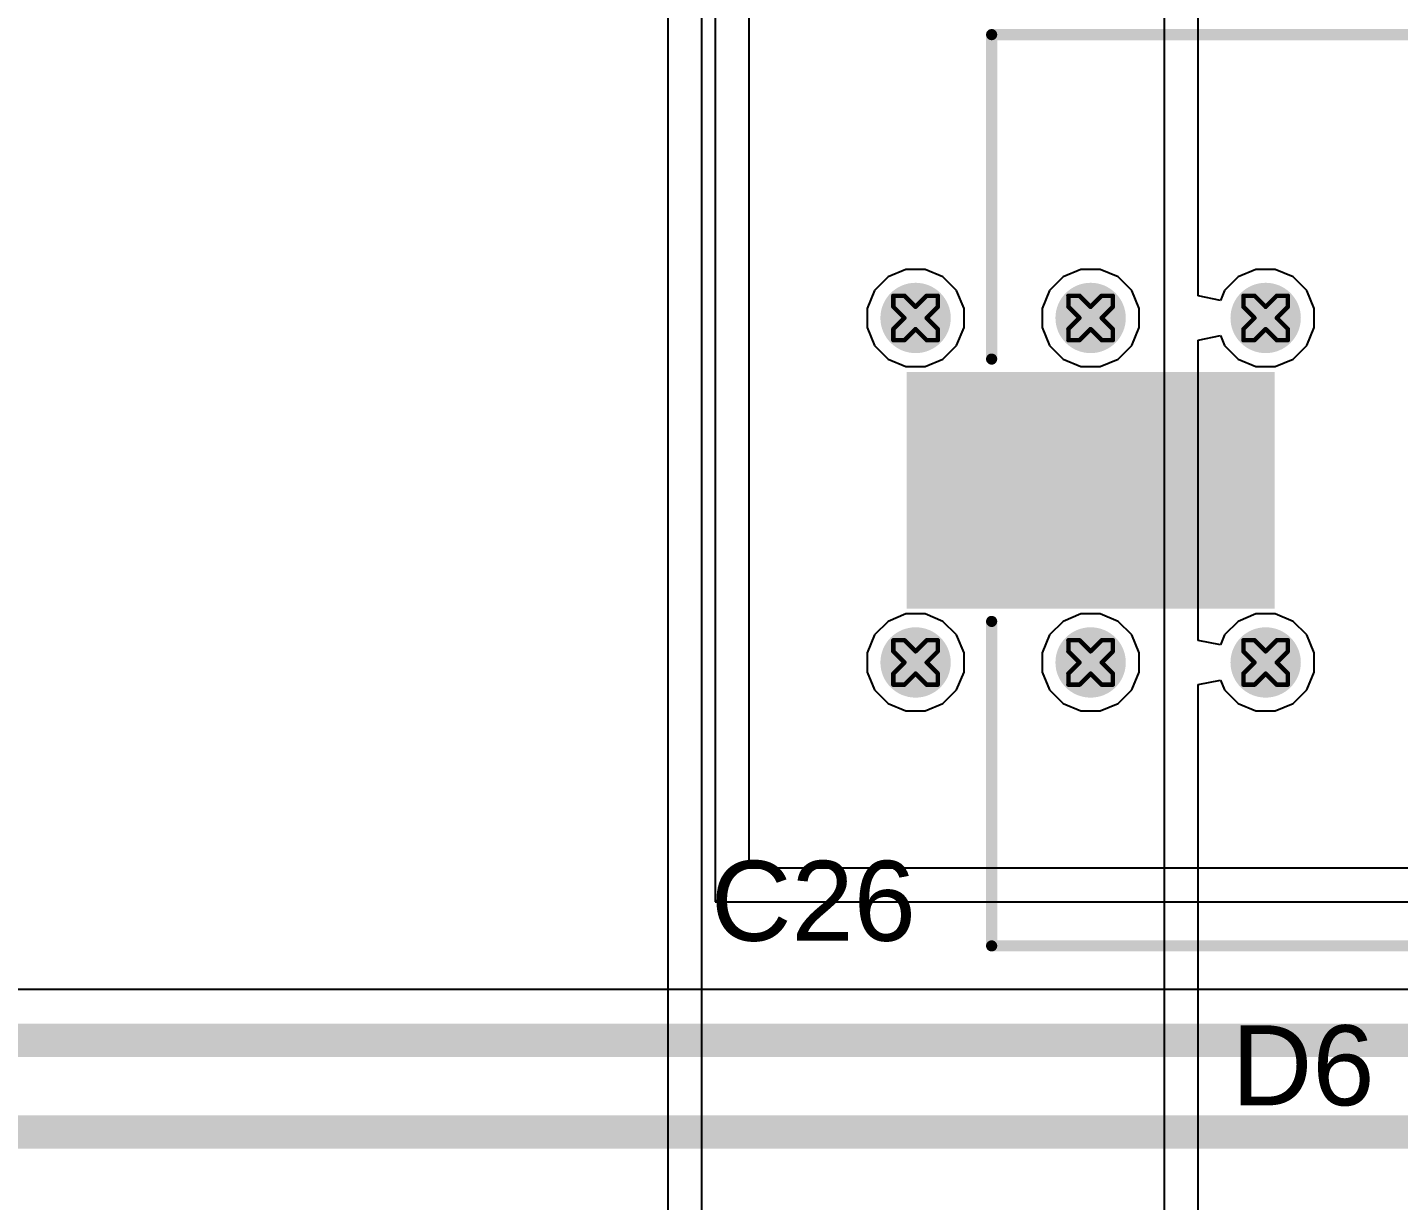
# Model space of a CAD drawing. Header units: inches. Extents: x 0 to 5379, y 0 to 5429.
# Drawn here: x 74.95 to 90.61, y 30.15 to 43.56 of the extents above; entities that cross this region are included whole.
import ezdxf

# ---------------------------------------------------------------- set-up
doc = ezdxf.new("R2010")
doc.units = ezdxf.units.IN
for name, color, linetype in [('Bottom Layer', 5, 'Continuous'), ('Bottom Solder', 6, 'Continuous'), ('Drill Drawing', 1, 'Continuous'), ('GND01', 16, 'Continuous'), ('GND02', 76, 'Continuous'), ('PWR', 156, 'Continuous'), ('SIG 01', 90, 'Continuous'), ('Top Layer', 1, 'Continuous'), ('Top Overlay', 2, 'Continuous'), ('Top Paste', 8, 'Continuous'), ('Top Solder', 216, 'Continuous'), ('Via Holes', 16, 'Continuous')]:
    doc.layers.add(name, color=color, linetype=linetype)
doc.styles.add('Arial', font='', dxfattribs={"height": 0.2})
doc.styles.get('Arial').set_extended_font_data('Arial')

# ---------------------------------------------------------------- blocks, each defined once
blk = doc.blocks.new('UCD_220_F_10__D___44')
at = {"layer": 'Top Layer'}
for points in [[(-6, 1.25), (-2, 1.25), (-2, -1.25), (-6, -1.25)], [(2, 1.25), (6, 1.25), (6, -1.25), (2, -1.25)]]:
    blk.add_hatch(color=1, dxfattribs=at).paths.add_polyline_path(points)
at = {"layer": 'Top Paste'}
for points in [[(-6, 1.25), (-2, 1.25), (-2, -1.25), (-6, -1.25)], [(2, 1.25), (6, 1.25), (6, -1.25), (2, -1.25)]]:
    blk.add_hatch(color=8, dxfattribs=at).paths.add_polyline_path(points)
at = {"layer": 'Top Solder'}
for points in [[(-6.102, 1.352), (-1.898, 1.352), (-1.898, -1.352), (-6.102, -1.352)], [(1.898, 1.352), (6.102, 1.352), (6.102, -1.352), (1.898, -1.352)]]:
    blk.add_hatch(color=216, dxfattribs=at).paths.add_polyline_path(points)
at = {"layer": 'Top Overlay'}
for points in [[(-3.632, 5.207, 0.127, 0.127, 0), (-5.131, 3.708, 0.127, 0.127, 0)], [(5.131, 5.207, 0.127, 0.127, 0), (-3.632, 5.207, 0.127, 0.127, 0)], [(5.131, 5.207, 0.127, 0.127, 0), (5.131, 1.499, 0.127, 0.127, 0)], [(-5.131, 3.708, 0.127, 0.127, 0), (-5.131, 1.524, 0.127, 0.127, 0)], [(-5.664, 2.121, 0.127, 0.127, 0), (-5.664, 1.618, 0.127, 0.127, 0)], [(-5.392, 1.866, 0.127, 0.127, 0), (-5.946, 1.866, 0.127, 0.127, 0)], [(-5.131, -1.524, 0.127, 0.127, 0), (-5.131, -3.708, 0.127, 0.127, 0)], [(5.131, -1.499, 0.127, 0.127, 0), (5.131, -5.207, 0.127, 0.127, 0)], [(-3.632, -5.207, 0.127, 0.127, 0), (-5.131, -3.708, 0.127, 0.127, 0)], [(5.131, -5.207, 0.127, 0.127, 0), (-3.632, -5.207, 0.127, 0.127, 0)]]:
    blk.add_lwpolyline(points, format="xyseb", dxfattribs=at)
for points in [[(-3.664, 5.207, 0.0635, 0.0635, 1), (-3.6, 5.207, 0.0635, 0.0635, 1)], [(-3.664, 5.207, 0.0635, 0.0635, 1), (-3.6, 5.207, 0.0635, 0.0635, 1)], [(5.099, 5.207, 0.0635, 0.0635, 1), (5.163, 5.207, 0.0635, 0.0635, 1)], [(5.099, 5.207, 0.0635, 0.0635, 1), (5.163, 5.207, 0.0635, 0.0635, 1)], [(-5.163, 3.708, 0.0635, 0.0635, 1), (-5.099, 3.708, 0.0635, 0.0635, 1)], [(-5.163, 3.708, 0.0635, 0.0635, 1), (-5.099, 3.708, 0.0635, 0.0635, 1)], [(-5.696, 2.121, 0.0635, 0.0635, 1), (-5.632, 2.121, 0.0635, 0.0635, 1)], [(-5.977, 1.866, 0.0635, 0.0635, 1), (-5.914, 1.866, 0.0635, 0.0635, 1)], [(-5.424, 1.866, 0.0635, 0.0635, 1), (-5.36, 1.866, 0.0635, 0.0635, 1)], [(-5.696, 1.618, 0.0635, 0.0635, 1), (-5.632, 1.618, 0.0635, 0.0635, 1)], [(-5.163, 1.524, 0.0635, 0.0635, 1), (-5.099, 1.524, 0.0635, 0.0635, 1)], [(5.099, 1.499, 0.0635, 0.0635, 1), (5.163, 1.499, 0.0635, 0.0635, 1)], [(-5.163, -1.524, 0.0635, 0.0635, 1), (-5.099, -1.524, 0.0635, 0.0635, 1)], [(5.099, -1.499, 0.0635, 0.0635, 1), (5.163, -1.499, 0.0635, 0.0635, 1)], [(-5.163, -3.708, 0.0635, 0.0635, 1), (-5.099, -3.708, 0.0635, 0.0635, 1)], [(-5.163, -3.708, 0.0635, 0.0635, 1), (-5.099, -3.708, 0.0635, 0.0635, 1)], [(-3.664, -5.207, 0.0635, 0.0635, 1), (-3.6, -5.207, 0.0635, 0.0635, 1)], [(-3.664, -5.207, 0.0635, 0.0635, 1), (-3.6, -5.207, 0.0635, 0.0635, 1)], [(5.099, -5.207, 0.0635, 0.0635, 1), (5.163, -5.207, 0.0635, 0.0635, 1)], [(5.099, -5.207, 0.0635, 0.0635, 1), (5.163, -5.207, 0.0635, 0.0635, 1)]]:
    blk.add_lwpolyline(points, format="xyseb", close=True, dxfattribs=at)

msp = doc.modelspace()

# ---------------------------------------------------------------- hatches: boundary and pattern name
at = {"layer": 'Bottom Layer'}
h = msp.add_hatch(color=5, dxfattribs=at)
edge = h.paths.add_edge_path()
edge.add_arc((85.094, 40.24), 0.3, 0, 360)
h = msp.add_hatch(color=5, dxfattribs=at)
edge = h.paths.add_edge_path()
edge.add_arc((87.094, 40.24), 0.3, 0, 360)
h = msp.add_hatch(color=5, dxfattribs=at)
edge = h.paths.add_edge_path()
edge.add_arc((89.094, 40.24), 0.3, 0, 360)
h = msp.add_hatch(color=5, dxfattribs=at)
edge = h.paths.add_edge_path()
edge.add_arc((85.094, 36.303), 0.3, 0, 360)
h = msp.add_hatch(color=5, dxfattribs=at)
edge = h.paths.add_edge_path()
edge.add_arc((87.094, 36.303), 0.3, 0, 360)
h = msp.add_hatch(color=5, dxfattribs=at)
edge = h.paths.add_edge_path()
edge.add_arc((89.094, 36.303), 0.3, 0, 360)
at = {"layer": 'Bottom Solder'}
h = msp.add_hatch(color=6, dxfattribs=at)
edge = h.paths.add_edge_path()
edge.add_arc((85.094, 40.24), 0.402, 0, 360)
h = msp.add_hatch(color=6, dxfattribs=at)
edge = h.paths.add_edge_path()
edge.add_arc((87.094, 40.24), 0.402, 0, 360)
h = msp.add_hatch(color=6, dxfattribs=at)
edge = h.paths.add_edge_path()
edge.add_arc((89.094, 40.24), 0.402, 0, 360)
h = msp.add_hatch(color=6, dxfattribs=at)
edge = h.paths.add_edge_path()
edge.add_arc((85.094, 36.303), 0.402, 0, 360)
h = msp.add_hatch(color=6, dxfattribs=at)
edge = h.paths.add_edge_path()
edge.add_arc((87.094, 36.303), 0.402, 0, 360)
h = msp.add_hatch(color=6, dxfattribs=at)
edge = h.paths.add_edge_path()
edge.add_arc((89.094, 36.303), 0.402, 0, 360)
at = {"layer": 'GND01'}
h = msp.add_hatch(color=16, dxfattribs=at)
edge = h.paths.add_edge_path()
edge.add_arc((85.094, 40.24), 0.3, 0, 360)
h = msp.add_hatch(color=16, dxfattribs=at)
edge = h.paths.add_edge_path()
edge.add_arc((87.094, 40.24), 0.3, 0, 360)
h = msp.add_hatch(color=16, dxfattribs=at)
edge = h.paths.add_edge_path()
edge.add_arc((89.094, 40.24), 0.3, 0, 360)
h = msp.add_hatch(color=16, dxfattribs=at)
edge = h.paths.add_edge_path()
edge.add_arc((85.094, 36.303), 0.3, 0, 360)
h = msp.add_hatch(color=16, dxfattribs=at)
edge = h.paths.add_edge_path()
edge.add_arc((87.094, 36.303), 0.3, 0, 360)
h = msp.add_hatch(color=16, dxfattribs=at)
edge = h.paths.add_edge_path()
edge.add_arc((89.094, 36.303), 0.3, 0, 360)
at = {"layer": 'GND02'}
h = msp.add_hatch(color=76, dxfattribs=at)
edge = h.paths.add_edge_path()
edge.add_arc((85.094, 40.24), 0.3, 0, 360)
h = msp.add_hatch(color=76, dxfattribs=at)
edge = h.paths.add_edge_path()
edge.add_arc((87.094, 40.24), 0.3, 0, 360)
h = msp.add_hatch(color=76, dxfattribs=at)
edge = h.paths.add_edge_path()
edge.add_arc((89.094, 40.24), 0.3, 0, 360)
h = msp.add_hatch(color=76, dxfattribs=at)
edge = h.paths.add_edge_path()
edge.add_arc((85.094, 36.303), 0.3, 0, 360)
h = msp.add_hatch(color=76, dxfattribs=at)
edge = h.paths.add_edge_path()
edge.add_arc((87.094, 36.303), 0.3, 0, 360)
h = msp.add_hatch(color=76, dxfattribs=at)
edge = h.paths.add_edge_path()
edge.add_arc((89.094, 36.303), 0.3, 0, 360)
at = {"layer": 'PWR'}
h = msp.add_hatch(color=156, dxfattribs=at)
edge = h.paths.add_edge_path()
edge.add_arc((85.094, 40.24), 0.3, 0, 360)
h = msp.add_hatch(color=156, dxfattribs=at)
edge = h.paths.add_edge_path()
edge.add_arc((87.094, 40.24), 0.3, 0, 360)
h = msp.add_hatch(color=156, dxfattribs=at)
edge = h.paths.add_edge_path()
edge.add_arc((89.094, 40.24), 0.3, 0, 360)
h = msp.add_hatch(color=156, dxfattribs=at)
edge = h.paths.add_edge_path()
edge.add_arc((85.094, 36.303), 0.3, 0, 360)
h = msp.add_hatch(color=156, dxfattribs=at)
edge = h.paths.add_edge_path()
edge.add_arc((87.094, 36.303), 0.3, 0, 360)
h = msp.add_hatch(color=156, dxfattribs=at)
edge = h.paths.add_edge_path()
edge.add_arc((89.094, 36.303), 0.3, 0, 360)
at = {"layer": 'SIG 01'}
h = msp.add_hatch(color=90, dxfattribs=at)
edge = h.paths.add_edge_path()
edge.add_arc((85.094, 40.24), 0.3, 0, 360)
h = msp.add_hatch(color=90, dxfattribs=at)
edge = h.paths.add_edge_path()
edge.add_arc((87.094, 40.24), 0.3, 0, 360)
h = msp.add_hatch(color=90, dxfattribs=at)
edge = h.paths.add_edge_path()
edge.add_arc((89.094, 40.24), 0.3, 0, 360)
h = msp.add_hatch(color=90, dxfattribs=at)
edge = h.paths.add_edge_path()
edge.add_arc((85.094, 36.303), 0.3, 0, 360)
h = msp.add_hatch(color=90, dxfattribs=at)
edge = h.paths.add_edge_path()
edge.add_arc((87.094, 36.303), 0.3, 0, 360)
h = msp.add_hatch(color=90, dxfattribs=at)
edge = h.paths.add_edge_path()
edge.add_arc((89.094, 36.303), 0.3, 0, 360)
at = {"layer": 'Top Layer'}
h = msp.add_hatch(color=1, dxfattribs=at)
edge = h.paths.add_edge_path()
edge.add_arc((85.094, 40.24), 0.3, 0, 360)
h = msp.add_hatch(color=1, dxfattribs=at)
edge = h.paths.add_edge_path()
edge.add_arc((87.094, 40.24), 0.3, 0, 360)
h = msp.add_hatch(color=1, dxfattribs=at)
edge = h.paths.add_edge_path()
edge.add_arc((89.094, 40.24), 0.3, 0, 360)
h = msp.add_hatch(color=1, dxfattribs=at)
edge = h.paths.add_edge_path()
edge.add_arc((85.094, 36.303), 0.3, 0, 360)
h = msp.add_hatch(color=1, dxfattribs=at)
edge = h.paths.add_edge_path()
edge.add_arc((87.094, 36.303), 0.3, 0, 360)
h = msp.add_hatch(color=1, dxfattribs=at)
edge = h.paths.add_edge_path()
edge.add_arc((89.094, 36.303), 0.3, 0, 360)
at = {"layer": 'Top Solder'}
h = msp.add_hatch(color=216, dxfattribs=at)
edge = h.paths.add_edge_path()
edge.add_arc((85.094, 40.24), 0.402, 0, 360)
h = msp.add_hatch(color=216, dxfattribs=at)
edge = h.paths.add_edge_path()
edge.add_arc((87.094, 40.24), 0.402, 0, 360)
h = msp.add_hatch(color=216, dxfattribs=at)
edge = h.paths.add_edge_path()
edge.add_arc((89.094, 40.24), 0.402, 0, 360)
h = msp.add_hatch(color=216, dxfattribs=at)
edge = h.paths.add_edge_path()
edge.add_arc((85.094, 36.303), 0.402, 0, 360)
h = msp.add_hatch(color=216, dxfattribs=at)
edge = h.paths.add_edge_path()
edge.add_arc((87.094, 36.303), 0.402, 0, 360)
h = msp.add_hatch(color=216, dxfattribs=at)
edge = h.paths.add_edge_path()
edge.add_arc((89.094, 36.303), 0.402, 0, 360)
at = {"layer": 'Via Holes'}
h = msp.add_hatch(color=7, dxfattribs=at)
edge = h.paths.add_edge_path()
edge.add_arc((85.094, 40.24), 0.15, 0, 360)
h = msp.add_hatch(color=7, dxfattribs=at)
edge = h.paths.add_edge_path()
edge.add_arc((87.094, 40.24), 0.15, 0, 360)
h = msp.add_hatch(color=7, dxfattribs=at)
edge = h.paths.add_edge_path()
edge.add_arc((89.094, 40.24), 0.15, 0, 360)
h = msp.add_hatch(color=7, dxfattribs=at)
edge = h.paths.add_edge_path()
edge.add_arc((85.094, 36.303), 0.15, 0, 360)
h = msp.add_hatch(color=7, dxfattribs=at)
edge = h.paths.add_edge_path()
edge.add_arc((87.094, 36.303), 0.15, 0, 360)
h = msp.add_hatch(color=7, dxfattribs=at)
edge = h.paths.add_edge_path()
edge.add_arc((89.094, 36.303), 0.15, 0, 360)

# ---------------------------------------------------------------- linework, layer by layer
at = {"layer": 'Drill Drawing'}
for points in [[(84.84, 40.367, 0.0508, 0.0508, 0), (84.84, 40.494, 0.0508, 0.0508, 0)], [(84.84, 40.494, 0.0508, 0.0508, 0), (84.967, 40.494, 0.0508, 0.0508, 0)], [(84.967, 40.494, 0.0508, 0.0508, 0), (85.094, 40.367, 0.0508, 0.0508, 0)], [(85.094, 40.367, 0.0508, 0.0508, 0), (85.221, 40.494, 0.0508, 0.0508, 0)], [(85.221, 40.494, 0.0508, 0.0508, 0), (85.348, 40.494, 0.0508, 0.0508, 0)], [(85.348, 40.367, 0.0508, 0.0508, 0), (85.348, 40.494, 0.0508, 0.0508, 0)], [(86.84, 40.367, 0.0508, 0.0508, 0), (86.84, 40.494, 0.0508, 0.0508, 0)], [(86.84, 40.494, 0.0508, 0.0508, 0), (86.967, 40.494, 0.0508, 0.0508, 0)], [(86.967, 40.494, 0.0508, 0.0508, 0), (87.094, 40.367, 0.0508, 0.0508, 0)], [(87.094, 40.367, 0.0508, 0.0508, 0), (87.221, 40.494, 0.0508, 0.0508, 0)], [(87.221, 40.494, 0.0508, 0.0508, 0), (87.348, 40.494, 0.0508, 0.0508, 0)], [(87.348, 40.367, 0.0508, 0.0508, 0), (87.348, 40.494, 0.0508, 0.0508, 0)], [(88.84, 40.367, 0.0508, 0.0508, 0), (88.84, 40.494, 0.0508, 0.0508, 0)], [(88.84, 40.494, 0.0508, 0.0508, 0), (88.967, 40.494, 0.0508, 0.0508, 0)], [(88.967, 40.494, 0.0508, 0.0508, 0), (89.094, 40.367, 0.0508, 0.0508, 0)], [(89.094, 40.367, 0.0508, 0.0508, 0), (89.221, 40.494, 0.0508, 0.0508, 0)], [(89.221, 40.494, 0.0508, 0.0508, 0), (89.348, 40.494, 0.0508, 0.0508, 0)], [(89.348, 40.367, 0.0508, 0.0508, 0), (89.348, 40.494, 0.0508, 0.0508, 0)], [(84.84, 40.367, 0.0508, 0.0508, 0), (84.967, 40.24, 0.0508, 0.0508, 0)], [(84.84, 40.113, 0.0508, 0.0508, 0), (84.967, 40.24, 0.0508, 0.0508, 0)], [(85.221, 40.24, 0.0508, 0.0508, 0), (85.348, 40.367, 0.0508, 0.0508, 0)], [(85.221, 40.24, 0.0508, 0.0508, 0), (85.348, 40.113, 0.0508, 0.0508, 0)], [(86.84, 40.367, 0.0508, 0.0508, 0), (86.967, 40.24, 0.0508, 0.0508, 0)], [(86.84, 40.113, 0.0508, 0.0508, 0), (86.967, 40.24, 0.0508, 0.0508, 0)], [(87.221, 40.24, 0.0508, 0.0508, 0), (87.348, 40.367, 0.0508, 0.0508, 0)], [(87.221, 40.24, 0.0508, 0.0508, 0), (87.348, 40.113, 0.0508, 0.0508, 0)], [(88.84, 40.367, 0.0508, 0.0508, 0), (88.967, 40.24, 0.0508, 0.0508, 0)], [(88.84, 40.113, 0.0508, 0.0508, 0), (88.967, 40.24, 0.0508, 0.0508, 0)], [(89.221, 40.24, 0.0508, 0.0508, 0), (89.348, 40.367, 0.0508, 0.0508, 0)], [(89.221, 40.24, 0.0508, 0.0508, 0), (89.348, 40.113, 0.0508, 0.0508, 0)], [(84.84, 39.986, 0.0508, 0.0508, 0), (84.84, 40.113, 0.0508, 0.0508, 0)], [(84.967, 39.986, 0.0508, 0.0508, 0), (85.094, 40.113, 0.0508, 0.0508, 0)], [(85.094, 40.113, 0.0508, 0.0508, 0), (85.221, 39.986, 0.0508, 0.0508, 0)], [(85.348, 39.986, 0.0508, 0.0508, 0), (85.348, 40.113, 0.0508, 0.0508, 0)], [(86.84, 39.986, 0.0508, 0.0508, 0), (86.84, 40.113, 0.0508, 0.0508, 0)], [(86.967, 39.986, 0.0508, 0.0508, 0), (87.094, 40.113, 0.0508, 0.0508, 0)], [(87.094, 40.113, 0.0508, 0.0508, 0), (87.221, 39.986, 0.0508, 0.0508, 0)], [(87.348, 39.986, 0.0508, 0.0508, 0), (87.348, 40.113, 0.0508, 0.0508, 0)], [(88.84, 39.986, 0.0508, 0.0508, 0), (88.84, 40.113, 0.0508, 0.0508, 0)], [(88.967, 39.986, 0.0508, 0.0508, 0), (89.094, 40.113, 0.0508, 0.0508, 0)], [(89.094, 40.113, 0.0508, 0.0508, 0), (89.221, 39.986, 0.0508, 0.0508, 0)], [(89.348, 39.986, 0.0508, 0.0508, 0), (89.348, 40.113, 0.0508, 0.0508, 0)], [(84.84, 39.986, 0.0508, 0.0508, 0), (84.967, 39.986, 0.0508, 0.0508, 0)], [(85.221, 39.986, 0.0508, 0.0508, 0), (85.348, 39.986, 0.0508, 0.0508, 0)], [(86.84, 39.986, 0.0508, 0.0508, 0), (86.967, 39.986, 0.0508, 0.0508, 0)], [(87.221, 39.986, 0.0508, 0.0508, 0), (87.348, 39.986, 0.0508, 0.0508, 0)], [(88.84, 39.986, 0.0508, 0.0508, 0), (88.967, 39.986, 0.0508, 0.0508, 0)], [(89.221, 39.986, 0.0508, 0.0508, 0), (89.348, 39.986, 0.0508, 0.0508, 0)], [(84.84, 36.43, 0.0508, 0.0508, 0), (84.84, 36.557, 0.0508, 0.0508, 0)], [(84.84, 36.557, 0.0508, 0.0508, 0), (84.967, 36.557, 0.0508, 0.0508, 0)], [(84.967, 36.557, 0.0508, 0.0508, 0), (85.094, 36.43, 0.0508, 0.0508, 0)], [(85.094, 36.43, 0.0508, 0.0508, 0), (85.221, 36.557, 0.0508, 0.0508, 0)], [(85.221, 36.557, 0.0508, 0.0508, 0), (85.348, 36.557, 0.0508, 0.0508, 0)], [(85.348, 36.43, 0.0508, 0.0508, 0), (85.348, 36.557, 0.0508, 0.0508, 0)], [(86.84, 36.43, 0.0508, 0.0508, 0), (86.84, 36.557, 0.0508, 0.0508, 0)], [(86.84, 36.557, 0.0508, 0.0508, 0), (86.967, 36.557, 0.0508, 0.0508, 0)], [(86.967, 36.557, 0.0508, 0.0508, 0), (87.094, 36.43, 0.0508, 0.0508, 0)], [(87.094, 36.43, 0.0508, 0.0508, 0), (87.221, 36.557, 0.0508, 0.0508, 0)], [(87.221, 36.557, 0.0508, 0.0508, 0), (87.348, 36.557, 0.0508, 0.0508, 0)], [(87.348, 36.43, 0.0508, 0.0508, 0), (87.348, 36.557, 0.0508, 0.0508, 0)], [(88.84, 36.43, 0.0508, 0.0508, 0), (88.84, 36.557, 0.0508, 0.0508, 0)], [(88.84, 36.557, 0.0508, 0.0508, 0), (88.967, 36.557, 0.0508, 0.0508, 0)], [(88.967, 36.557, 0.0508, 0.0508, 0), (89.094, 36.43, 0.0508, 0.0508, 0)], [(89.094, 36.43, 0.0508, 0.0508, 0), (89.221, 36.557, 0.0508, 0.0508, 0)], [(89.221, 36.557, 0.0508, 0.0508, 0), (89.348, 36.557, 0.0508, 0.0508, 0)], [(89.348, 36.43, 0.0508, 0.0508, 0), (89.348, 36.557, 0.0508, 0.0508, 0)], [(84.84, 36.43, 0.0508, 0.0508, 0), (84.967, 36.303, 0.0508, 0.0508, 0)], [(85.221, 36.303, 0.0508, 0.0508, 0), (85.348, 36.43, 0.0508, 0.0508, 0)], [(86.84, 36.43, 0.0508, 0.0508, 0), (86.967, 36.303, 0.0508, 0.0508, 0)], [(87.221, 36.303, 0.0508, 0.0508, 0), (87.348, 36.43, 0.0508, 0.0508, 0)], [(88.84, 36.43, 0.0508, 0.0508, 0), (88.967, 36.303, 0.0508, 0.0508, 0)], [(89.221, 36.303, 0.0508, 0.0508, 0), (89.348, 36.43, 0.0508, 0.0508, 0)], [(84.84, 36.176, 0.0508, 0.0508, 0), (84.967, 36.303, 0.0508, 0.0508, 0)], [(84.84, 36.049, 0.0508, 0.0508, 0), (84.84, 36.176, 0.0508, 0.0508, 0)], [(84.967, 36.049, 0.0508, 0.0508, 0), (85.094, 36.176, 0.0508, 0.0508, 0)], [(85.094, 36.176, 0.0508, 0.0508, 0), (85.221, 36.049, 0.0508, 0.0508, 0)], [(85.221, 36.303, 0.0508, 0.0508, 0), (85.348, 36.176, 0.0508, 0.0508, 0)], [(85.348, 36.049, 0.0508, 0.0508, 0), (85.348, 36.176, 0.0508, 0.0508, 0)], [(86.84, 36.176, 0.0508, 0.0508, 0), (86.967, 36.303, 0.0508, 0.0508, 0)], [(86.84, 36.049, 0.0508, 0.0508, 0), (86.84, 36.176, 0.0508, 0.0508, 0)], [(86.967, 36.049, 0.0508, 0.0508, 0), (87.094, 36.176, 0.0508, 0.0508, 0)], [(87.094, 36.176, 0.0508, 0.0508, 0), (87.221, 36.049, 0.0508, 0.0508, 0)], [(87.221, 36.303, 0.0508, 0.0508, 0), (87.348, 36.176, 0.0508, 0.0508, 0)], [(87.348, 36.049, 0.0508, 0.0508, 0), (87.348, 36.176, 0.0508, 0.0508, 0)], [(88.84, 36.176, 0.0508, 0.0508, 0), (88.967, 36.303, 0.0508, 0.0508, 0)], [(88.84, 36.049, 0.0508, 0.0508, 0), (88.84, 36.176, 0.0508, 0.0508, 0)], [(88.967, 36.049, 0.0508, 0.0508, 0), (89.094, 36.176, 0.0508, 0.0508, 0)], [(89.094, 36.176, 0.0508, 0.0508, 0), (89.221, 36.049, 0.0508, 0.0508, 0)], [(89.221, 36.303, 0.0508, 0.0508, 0), (89.348, 36.176, 0.0508, 0.0508, 0)], [(89.348, 36.049, 0.0508, 0.0508, 0), (89.348, 36.176, 0.0508, 0.0508, 0)], [(84.84, 36.049, 0.0508, 0.0508, 0), (84.967, 36.049, 0.0508, 0.0508, 0)], [(85.221, 36.049, 0.0508, 0.0508, 0), (85.348, 36.049, 0.0508, 0.0508, 0)], [(86.84, 36.049, 0.0508, 0.0508, 0), (86.967, 36.049, 0.0508, 0.0508, 0)], [(87.221, 36.049, 0.0508, 0.0508, 0), (87.348, 36.049, 0.0508, 0.0508, 0)], [(88.84, 36.049, 0.0508, 0.0508, 0), (88.967, 36.049, 0.0508, 0.0508, 0)], [(89.221, 36.049, 0.0508, 0.0508, 0), (89.348, 36.049, 0.0508, 0.0508, 0)]]:
    msp.add_lwpolyline(points, format="xyseb", dxfattribs=at)
for points in [[(84.827, 40.494, 0.0254, 0.0254, 1), (84.852, 40.494, 0.0254, 0.0254, 1)], [(84.827, 40.494, 0.0254, 0.0254, 1), (84.852, 40.494, 0.0254, 0.0254, 1)], [(84.954, 40.494, 0.0254, 0.0254, 1), (84.979, 40.494, 0.0254, 0.0254, 1)], [(84.954, 40.494, 0.0254, 0.0254, 1), (84.979, 40.494, 0.0254, 0.0254, 1)], [(85.208, 40.494, 0.0254, 0.0254, 1), (85.233, 40.494, 0.0254, 0.0254, 1)], [(85.208, 40.494, 0.0254, 0.0254, 1), (85.233, 40.494, 0.0254, 0.0254, 1)], [(85.335, 40.494, 0.0254, 0.0254, 1), (85.36, 40.494, 0.0254, 0.0254, 1)], [(85.335, 40.494, 0.0254, 0.0254, 1), (85.36, 40.494, 0.0254, 0.0254, 1)], [(86.827, 40.494, 0.0254, 0.0254, 1), (86.852, 40.494, 0.0254, 0.0254, 1)], [(86.827, 40.494, 0.0254, 0.0254, 1), (86.852, 40.494, 0.0254, 0.0254, 1)], [(86.954, 40.494, 0.0254, 0.0254, 1), (86.979, 40.494, 0.0254, 0.0254, 1)], [(86.954, 40.494, 0.0254, 0.0254, 1), (86.979, 40.494, 0.0254, 0.0254, 1)], [(87.208, 40.494, 0.0254, 0.0254, 1), (87.233, 40.494, 0.0254, 0.0254, 1)], [(87.208, 40.494, 0.0254, 0.0254, 1), (87.233, 40.494, 0.0254, 0.0254, 1)], [(87.335, 40.494, 0.0254, 0.0254, 1), (87.36, 40.494, 0.0254, 0.0254, 1)], [(87.335, 40.494, 0.0254, 0.0254, 1), (87.36, 40.494, 0.0254, 0.0254, 1)], [(88.827, 40.494, 0.0254, 0.0254, 1), (88.852, 40.494, 0.0254, 0.0254, 1)], [(88.827, 40.494, 0.0254, 0.0254, 1), (88.852, 40.494, 0.0254, 0.0254, 1)], [(88.954, 40.494, 0.0254, 0.0254, 1), (88.979, 40.494, 0.0254, 0.0254, 1)], [(88.954, 40.494, 0.0254, 0.0254, 1), (88.979, 40.494, 0.0254, 0.0254, 1)], [(89.208, 40.494, 0.0254, 0.0254, 1), (89.233, 40.494, 0.0254, 0.0254, 1)], [(89.208, 40.494, 0.0254, 0.0254, 1), (89.233, 40.494, 0.0254, 0.0254, 1)], [(89.335, 40.494, 0.0254, 0.0254, 1), (89.36, 40.494, 0.0254, 0.0254, 1)], [(89.335, 40.494, 0.0254, 0.0254, 1), (89.36, 40.494, 0.0254, 0.0254, 1)], [(84.827, 40.367, 0.0254, 0.0254, 1), (84.852, 40.367, 0.0254, 0.0254, 1)], [(84.827, 40.367, 0.0254, 0.0254, 1), (84.852, 40.367, 0.0254, 0.0254, 1)], [(84.954, 40.24, 0.0254, 0.0254, 1), (84.979, 40.24, 0.0254, 0.0254, 1)], [(84.954, 40.24, 0.0254, 0.0254, 1), (84.979, 40.24, 0.0254, 0.0254, 1)], [(85.081, 40.367, 0.0254, 0.0254, 1), (85.106, 40.367, 0.0254, 0.0254, 1)], [(85.081, 40.367, 0.0254, 0.0254, 1), (85.106, 40.367, 0.0254, 0.0254, 1)], [(85.208, 40.24, 0.0254, 0.0254, 1), (85.233, 40.24, 0.0254, 0.0254, 1)], [(85.208, 40.24, 0.0254, 0.0254, 1), (85.233, 40.24, 0.0254, 0.0254, 1)], [(85.335, 40.367, 0.0254, 0.0254, 1), (85.36, 40.367, 0.0254, 0.0254, 1)], [(85.335, 40.367, 0.0254, 0.0254, 1), (85.36, 40.367, 0.0254, 0.0254, 1)], [(86.827, 40.367, 0.0254, 0.0254, 1), (86.852, 40.367, 0.0254, 0.0254, 1)], [(86.827, 40.367, 0.0254, 0.0254, 1), (86.852, 40.367, 0.0254, 0.0254, 1)], [(86.954, 40.24, 0.0254, 0.0254, 1), (86.979, 40.24, 0.0254, 0.0254, 1)], [(86.954, 40.24, 0.0254, 0.0254, 1), (86.979, 40.24, 0.0254, 0.0254, 1)], [(87.081, 40.367, 0.0254, 0.0254, 1), (87.106, 40.367, 0.0254, 0.0254, 1)], [(87.081, 40.367, 0.0254, 0.0254, 1), (87.106, 40.367, 0.0254, 0.0254, 1)], [(87.208, 40.24, 0.0254, 0.0254, 1), (87.233, 40.24, 0.0254, 0.0254, 1)], [(87.208, 40.24, 0.0254, 0.0254, 1), (87.233, 40.24, 0.0254, 0.0254, 1)], [(87.335, 40.367, 0.0254, 0.0254, 1), (87.36, 40.367, 0.0254, 0.0254, 1)], [(87.335, 40.367, 0.0254, 0.0254, 1), (87.36, 40.367, 0.0254, 0.0254, 1)], [(88.827, 40.367, 0.0254, 0.0254, 1), (88.852, 40.367, 0.0254, 0.0254, 1)], [(88.827, 40.367, 0.0254, 0.0254, 1), (88.852, 40.367, 0.0254, 0.0254, 1)], [(88.954, 40.24, 0.0254, 0.0254, 1), (88.979, 40.24, 0.0254, 0.0254, 1)], [(88.954, 40.24, 0.0254, 0.0254, 1), (88.979, 40.24, 0.0254, 0.0254, 1)], [(89.081, 40.367, 0.0254, 0.0254, 1), (89.106, 40.367, 0.0254, 0.0254, 1)], [(89.081, 40.367, 0.0254, 0.0254, 1), (89.106, 40.367, 0.0254, 0.0254, 1)], [(89.208, 40.24, 0.0254, 0.0254, 1), (89.233, 40.24, 0.0254, 0.0254, 1)], [(89.208, 40.24, 0.0254, 0.0254, 1), (89.233, 40.24, 0.0254, 0.0254, 1)], [(89.335, 40.367, 0.0254, 0.0254, 1), (89.36, 40.367, 0.0254, 0.0254, 1)], [(89.335, 40.367, 0.0254, 0.0254, 1), (89.36, 40.367, 0.0254, 0.0254, 1)], [(84.827, 40.113, 0.0254, 0.0254, 1), (84.852, 40.113, 0.0254, 0.0254, 1)], [(84.827, 40.113, 0.0254, 0.0254, 1), (84.852, 40.113, 0.0254, 0.0254, 1)], [(85.081, 40.113, 0.0254, 0.0254, 1), (85.106, 40.113, 0.0254, 0.0254, 1)], [(85.081, 40.113, 0.0254, 0.0254, 1), (85.106, 40.113, 0.0254, 0.0254, 1)], [(85.335, 40.113, 0.0254, 0.0254, 1), (85.36, 40.113, 0.0254, 0.0254, 1)], [(85.335, 40.113, 0.0254, 0.0254, 1), (85.36, 40.113, 0.0254, 0.0254, 1)], [(86.827, 40.113, 0.0254, 0.0254, 1), (86.852, 40.113, 0.0254, 0.0254, 1)], [(86.827, 40.113, 0.0254, 0.0254, 1), (86.852, 40.113, 0.0254, 0.0254, 1)], [(87.081, 40.113, 0.0254, 0.0254, 1), (87.106, 40.113, 0.0254, 0.0254, 1)], [(87.081, 40.113, 0.0254, 0.0254, 1), (87.106, 40.113, 0.0254, 0.0254, 1)], [(87.335, 40.113, 0.0254, 0.0254, 1), (87.36, 40.113, 0.0254, 0.0254, 1)], [(87.335, 40.113, 0.0254, 0.0254, 1), (87.36, 40.113, 0.0254, 0.0254, 1)], [(88.827, 40.113, 0.0254, 0.0254, 1), (88.852, 40.113, 0.0254, 0.0254, 1)], [(88.827, 40.113, 0.0254, 0.0254, 1), (88.852, 40.113, 0.0254, 0.0254, 1)], [(89.081, 40.113, 0.0254, 0.0254, 1), (89.106, 40.113, 0.0254, 0.0254, 1)], [(89.081, 40.113, 0.0254, 0.0254, 1), (89.106, 40.113, 0.0254, 0.0254, 1)], [(89.335, 40.113, 0.0254, 0.0254, 1), (89.36, 40.113, 0.0254, 0.0254, 1)], [(89.335, 40.113, 0.0254, 0.0254, 1), (89.36, 40.113, 0.0254, 0.0254, 1)], [(84.827, 39.986, 0.0254, 0.0254, 1), (84.852, 39.986, 0.0254, 0.0254, 1)], [(84.827, 39.986, 0.0254, 0.0254, 1), (84.852, 39.986, 0.0254, 0.0254, 1)], [(84.954, 39.986, 0.0254, 0.0254, 1), (84.979, 39.986, 0.0254, 0.0254, 1)], [(84.954, 39.986, 0.0254, 0.0254, 1), (84.979, 39.986, 0.0254, 0.0254, 1)], [(85.208, 39.986, 0.0254, 0.0254, 1), (85.233, 39.986, 0.0254, 0.0254, 1)], [(85.208, 39.986, 0.0254, 0.0254, 1), (85.233, 39.986, 0.0254, 0.0254, 1)], [(85.335, 39.986, 0.0254, 0.0254, 1), (85.36, 39.986, 0.0254, 0.0254, 1)], [(85.335, 39.986, 0.0254, 0.0254, 1), (85.36, 39.986, 0.0254, 0.0254, 1)], [(86.827, 39.986, 0.0254, 0.0254, 1), (86.852, 39.986, 0.0254, 0.0254, 1)], [(86.827, 39.986, 0.0254, 0.0254, 1), (86.852, 39.986, 0.0254, 0.0254, 1)], [(86.954, 39.986, 0.0254, 0.0254, 1), (86.979, 39.986, 0.0254, 0.0254, 1)], [(86.954, 39.986, 0.0254, 0.0254, 1), (86.979, 39.986, 0.0254, 0.0254, 1)], [(87.208, 39.986, 0.0254, 0.0254, 1), (87.233, 39.986, 0.0254, 0.0254, 1)], [(87.208, 39.986, 0.0254, 0.0254, 1), (87.233, 39.986, 0.0254, 0.0254, 1)], [(87.335, 39.986, 0.0254, 0.0254, 1), (87.36, 39.986, 0.0254, 0.0254, 1)], [(87.335, 39.986, 0.0254, 0.0254, 1), (87.36, 39.986, 0.0254, 0.0254, 1)], [(88.827, 39.986, 0.0254, 0.0254, 1), (88.852, 39.986, 0.0254, 0.0254, 1)], [(88.827, 39.986, 0.0254, 0.0254, 1), (88.852, 39.986, 0.0254, 0.0254, 1)], [(88.954, 39.986, 0.0254, 0.0254, 1), (88.979, 39.986, 0.0254, 0.0254, 1)], [(88.954, 39.986, 0.0254, 0.0254, 1), (88.979, 39.986, 0.0254, 0.0254, 1)], [(89.208, 39.986, 0.0254, 0.0254, 1), (89.233, 39.986, 0.0254, 0.0254, 1)], [(89.208, 39.986, 0.0254, 0.0254, 1), (89.233, 39.986, 0.0254, 0.0254, 1)], [(89.335, 39.986, 0.0254, 0.0254, 1), (89.36, 39.986, 0.0254, 0.0254, 1)], [(89.335, 39.986, 0.0254, 0.0254, 1), (89.36, 39.986, 0.0254, 0.0254, 1)], [(84.827, 36.557, 0.0254, 0.0254, 1), (84.852, 36.557, 0.0254, 0.0254, 1)], [(84.827, 36.557, 0.0254, 0.0254, 1), (84.852, 36.557, 0.0254, 0.0254, 1)], [(84.954, 36.557, 0.0254, 0.0254, 1), (84.979, 36.557, 0.0254, 0.0254, 1)], [(84.954, 36.557, 0.0254, 0.0254, 1), (84.979, 36.557, 0.0254, 0.0254, 1)], [(85.208, 36.557, 0.0254, 0.0254, 1), (85.233, 36.557, 0.0254, 0.0254, 1)], [(85.208, 36.557, 0.0254, 0.0254, 1), (85.233, 36.557, 0.0254, 0.0254, 1)], [(85.335, 36.557, 0.0254, 0.0254, 1), (85.36, 36.557, 0.0254, 0.0254, 1)], [(85.335, 36.557, 0.0254, 0.0254, 1), (85.36, 36.557, 0.0254, 0.0254, 1)], [(86.827, 36.557, 0.0254, 0.0254, 1), (86.852, 36.557, 0.0254, 0.0254, 1)], [(86.827, 36.557, 0.0254, 0.0254, 1), (86.852, 36.557, 0.0254, 0.0254, 1)], [(86.954, 36.557, 0.0254, 0.0254, 1), (86.979, 36.557, 0.0254, 0.0254, 1)], [(86.954, 36.557, 0.0254, 0.0254, 1), (86.979, 36.557, 0.0254, 0.0254, 1)], [(87.208, 36.557, 0.0254, 0.0254, 1), (87.233, 36.557, 0.0254, 0.0254, 1)], [(87.208, 36.557, 0.0254, 0.0254, 1), (87.233, 36.557, 0.0254, 0.0254, 1)], [(87.335, 36.557, 0.0254, 0.0254, 1), (87.36, 36.557, 0.0254, 0.0254, 1)], [(87.335, 36.557, 0.0254, 0.0254, 1), (87.36, 36.557, 0.0254, 0.0254, 1)], [(88.827, 36.557, 0.0254, 0.0254, 1), (88.852, 36.557, 0.0254, 0.0254, 1)], [(88.827, 36.557, 0.0254, 0.0254, 1), (88.852, 36.557, 0.0254, 0.0254, 1)], [(88.954, 36.557, 0.0254, 0.0254, 1), (88.979, 36.557, 0.0254, 0.0254, 1)], [(88.954, 36.557, 0.0254, 0.0254, 1), (88.979, 36.557, 0.0254, 0.0254, 1)], [(89.208, 36.557, 0.0254, 0.0254, 1), (89.233, 36.557, 0.0254, 0.0254, 1)], [(89.208, 36.557, 0.0254, 0.0254, 1), (89.233, 36.557, 0.0254, 0.0254, 1)], [(89.335, 36.557, 0.0254, 0.0254, 1), (89.36, 36.557, 0.0254, 0.0254, 1)], [(89.335, 36.557, 0.0254, 0.0254, 1), (89.36, 36.557, 0.0254, 0.0254, 1)], [(84.827, 36.43, 0.0254, 0.0254, 1), (84.852, 36.43, 0.0254, 0.0254, 1)], [(84.827, 36.43, 0.0254, 0.0254, 1), (84.852, 36.43, 0.0254, 0.0254, 1)], [(85.081, 36.43, 0.0254, 0.0254, 1), (85.106, 36.43, 0.0254, 0.0254, 1)], [(85.081, 36.43, 0.0254, 0.0254, 1), (85.106, 36.43, 0.0254, 0.0254, 1)], [(85.335, 36.43, 0.0254, 0.0254, 1), (85.36, 36.43, 0.0254, 0.0254, 1)], [(85.335, 36.43, 0.0254, 0.0254, 1), (85.36, 36.43, 0.0254, 0.0254, 1)], [(86.827, 36.43, 0.0254, 0.0254, 1), (86.852, 36.43, 0.0254, 0.0254, 1)], [(86.827, 36.43, 0.0254, 0.0254, 1), (86.852, 36.43, 0.0254, 0.0254, 1)], [(87.081, 36.43, 0.0254, 0.0254, 1), (87.106, 36.43, 0.0254, 0.0254, 1)], [(87.081, 36.43, 0.0254, 0.0254, 1), (87.106, 36.43, 0.0254, 0.0254, 1)], [(87.335, 36.43, 0.0254, 0.0254, 1), (87.36, 36.43, 0.0254, 0.0254, 1)], [(87.335, 36.43, 0.0254, 0.0254, 1), (87.36, 36.43, 0.0254, 0.0254, 1)], [(88.827, 36.43, 0.0254, 0.0254, 1), (88.852, 36.43, 0.0254, 0.0254, 1)], [(88.827, 36.43, 0.0254, 0.0254, 1), (88.852, 36.43, 0.0254, 0.0254, 1)], [(89.081, 36.43, 0.0254, 0.0254, 1), (89.106, 36.43, 0.0254, 0.0254, 1)], [(89.081, 36.43, 0.0254, 0.0254, 1), (89.106, 36.43, 0.0254, 0.0254, 1)], [(89.335, 36.43, 0.0254, 0.0254, 1), (89.36, 36.43, 0.0254, 0.0254, 1)], [(89.335, 36.43, 0.0254, 0.0254, 1), (89.36, 36.43, 0.0254, 0.0254, 1)], [(84.827, 36.176, 0.0254, 0.0254, 1), (84.852, 36.176, 0.0254, 0.0254, 1)], [(84.827, 36.176, 0.0254, 0.0254, 1), (84.852, 36.176, 0.0254, 0.0254, 1)], [(84.954, 36.303, 0.0254, 0.0254, 1), (84.979, 36.303, 0.0254, 0.0254, 1)], [(84.954, 36.303, 0.0254, 0.0254, 1), (84.979, 36.303, 0.0254, 0.0254, 1)], [(85.081, 36.176, 0.0254, 0.0254, 1), (85.106, 36.176, 0.0254, 0.0254, 1)], [(85.081, 36.176, 0.0254, 0.0254, 1), (85.106, 36.176, 0.0254, 0.0254, 1)], [(85.208, 36.303, 0.0254, 0.0254, 1), (85.233, 36.303, 0.0254, 0.0254, 1)], [(85.208, 36.303, 0.0254, 0.0254, 1), (85.233, 36.303, 0.0254, 0.0254, 1)], [(85.335, 36.176, 0.0254, 0.0254, 1), (85.36, 36.176, 0.0254, 0.0254, 1)], [(85.335, 36.176, 0.0254, 0.0254, 1), (85.36, 36.176, 0.0254, 0.0254, 1)], [(86.827, 36.176, 0.0254, 0.0254, 1), (86.852, 36.176, 0.0254, 0.0254, 1)], [(86.827, 36.176, 0.0254, 0.0254, 1), (86.852, 36.176, 0.0254, 0.0254, 1)], [(86.954, 36.303, 0.0254, 0.0254, 1), (86.979, 36.303, 0.0254, 0.0254, 1)], [(86.954, 36.303, 0.0254, 0.0254, 1), (86.979, 36.303, 0.0254, 0.0254, 1)], [(87.081, 36.176, 0.0254, 0.0254, 1), (87.106, 36.176, 0.0254, 0.0254, 1)], [(87.081, 36.176, 0.0254, 0.0254, 1), (87.106, 36.176, 0.0254, 0.0254, 1)], [(87.208, 36.303, 0.0254, 0.0254, 1), (87.233, 36.303, 0.0254, 0.0254, 1)], [(87.208, 36.303, 0.0254, 0.0254, 1), (87.233, 36.303, 0.0254, 0.0254, 1)], [(87.335, 36.176, 0.0254, 0.0254, 1), (87.36, 36.176, 0.0254, 0.0254, 1)], [(87.335, 36.176, 0.0254, 0.0254, 1), (87.36, 36.176, 0.0254, 0.0254, 1)], [(88.827, 36.176, 0.0254, 0.0254, 1), (88.852, 36.176, 0.0254, 0.0254, 1)], [(88.827, 36.176, 0.0254, 0.0254, 1), (88.852, 36.176, 0.0254, 0.0254, 1)], [(88.954, 36.303, 0.0254, 0.0254, 1), (88.979, 36.303, 0.0254, 0.0254, 1)], [(88.954, 36.303, 0.0254, 0.0254, 1), (88.979, 36.303, 0.0254, 0.0254, 1)], [(89.081, 36.176, 0.0254, 0.0254, 1), (89.106, 36.176, 0.0254, 0.0254, 1)], [(89.081, 36.176, 0.0254, 0.0254, 1), (89.106, 36.176, 0.0254, 0.0254, 1)], [(89.208, 36.303, 0.0254, 0.0254, 1), (89.233, 36.303, 0.0254, 0.0254, 1)], [(89.208, 36.303, 0.0254, 0.0254, 1), (89.233, 36.303, 0.0254, 0.0254, 1)], [(89.335, 36.176, 0.0254, 0.0254, 1), (89.36, 36.176, 0.0254, 0.0254, 1)], [(89.335, 36.176, 0.0254, 0.0254, 1), (89.36, 36.176, 0.0254, 0.0254, 1)], [(84.827, 36.049, 0.0254, 0.0254, 1), (84.852, 36.049, 0.0254, 0.0254, 1)], [(84.827, 36.049, 0.0254, 0.0254, 1), (84.852, 36.049, 0.0254, 0.0254, 1)], [(84.954, 36.049, 0.0254, 0.0254, 1), (84.979, 36.049, 0.0254, 0.0254, 1)], [(84.954, 36.049, 0.0254, 0.0254, 1), (84.979, 36.049, 0.0254, 0.0254, 1)], [(85.208, 36.049, 0.0254, 0.0254, 1), (85.233, 36.049, 0.0254, 0.0254, 1)], [(85.208, 36.049, 0.0254, 0.0254, 1), (85.233, 36.049, 0.0254, 0.0254, 1)], [(85.335, 36.049, 0.0254, 0.0254, 1), (85.36, 36.049, 0.0254, 0.0254, 1)], [(85.335, 36.049, 0.0254, 0.0254, 1), (85.36, 36.049, 0.0254, 0.0254, 1)], [(86.827, 36.049, 0.0254, 0.0254, 1), (86.852, 36.049, 0.0254, 0.0254, 1)], [(86.827, 36.049, 0.0254, 0.0254, 1), (86.852, 36.049, 0.0254, 0.0254, 1)], [(86.954, 36.049, 0.0254, 0.0254, 1), (86.979, 36.049, 0.0254, 0.0254, 1)], [(86.954, 36.049, 0.0254, 0.0254, 1), (86.979, 36.049, 0.0254, 0.0254, 1)], [(87.208, 36.049, 0.0254, 0.0254, 1), (87.233, 36.049, 0.0254, 0.0254, 1)], [(87.208, 36.049, 0.0254, 0.0254, 1), (87.233, 36.049, 0.0254, 0.0254, 1)], [(87.335, 36.049, 0.0254, 0.0254, 1), (87.36, 36.049, 0.0254, 0.0254, 1)], [(87.335, 36.049, 0.0254, 0.0254, 1), (87.36, 36.049, 0.0254, 0.0254, 1)], [(88.827, 36.049, 0.0254, 0.0254, 1), (88.852, 36.049, 0.0254, 0.0254, 1)], [(88.827, 36.049, 0.0254, 0.0254, 1), (88.852, 36.049, 0.0254, 0.0254, 1)], [(88.954, 36.049, 0.0254, 0.0254, 1), (88.979, 36.049, 0.0254, 0.0254, 1)], [(88.954, 36.049, 0.0254, 0.0254, 1), (88.979, 36.049, 0.0254, 0.0254, 1)], [(89.208, 36.049, 0.0254, 0.0254, 1), (89.233, 36.049, 0.0254, 0.0254, 1)], [(89.208, 36.049, 0.0254, 0.0254, 1), (89.233, 36.049, 0.0254, 0.0254, 1)], [(89.335, 36.049, 0.0254, 0.0254, 1), (89.36, 36.049, 0.0254, 0.0254, 1)], [(89.335, 36.049, 0.0254, 0.0254, 1), (89.36, 36.049, 0.0254, 0.0254, 1)]]:
    msp.add_lwpolyline(points, format="xyseb", close=True, dxfattribs=at)
at = {"layer": 'PWR'}
for p, q in [((87.935, 55.474), (87.935, 29.149)), ((82.652, 20.676), (82.652, 52.095)), ((82.263, 51.934), (82.263, 20.676)), ((88.323, 40.491), (88.323, 46.866)), ((84.983, 40.794), (84.78, 40.709)), ((85.204, 40.794), (84.983, 40.794)), ((85.407, 40.709), (85.204, 40.794)), ((86.983, 40.794), (86.78, 40.709)), ((87.204, 40.794), (86.983, 40.794)), ((87.407, 40.709), (87.204, 40.794)), ((88.983, 40.794), (88.78, 40.709)), ((89.204, 40.794), (88.983, 40.794)), ((89.407, 40.709), (89.204, 40.794)), ((84.78, 40.709), (84.624, 40.554)), ((85.563, 40.554), (85.407, 40.709)), ((86.78, 40.709), (86.624, 40.554)), ((87.563, 40.554), (87.407, 40.709)), ((88.78, 40.709), (88.624, 40.554)), ((89.563, 40.554), (89.407, 40.709)), ((84.624, 40.554), (84.54, 40.35)), ((85.648, 40.35), (85.563, 40.554)), ((86.624, 40.554), (86.54, 40.35)), ((87.648, 40.35), (87.563, 40.554)), ((88.577, 40.441), (88.323, 40.491)), ((88.624, 40.554), (88.577, 40.441)), ((89.648, 40.35), (89.563, 40.554)), ((84.54, 40.35), (84.54, 40.13)), ((85.648, 40.13), (85.648, 40.35)), ((86.54, 40.35), (86.54, 40.13)), ((87.648, 40.13), (87.648, 40.35)), ((89.648, 40.13), (89.648, 40.35)), ((84.54, 40.13), (84.624, 39.926)), ((85.563, 39.926), (85.648, 40.13)), ((86.54, 40.13), (86.624, 39.926)), ((87.563, 39.926), (87.648, 40.13)), ((89.563, 39.926), (89.648, 40.13)), ((88.323, 39.988), (88.577, 40.039)), ((88.323, 36.554), (88.323, 39.988)), ((88.577, 40.039), (88.624, 39.926)), ((84.624, 39.926), (84.78, 39.77)), ((85.407, 39.77), (85.563, 39.926)), ((86.624, 39.926), (86.78, 39.77)), ((87.407, 39.77), (87.563, 39.926)), ((88.624, 39.926), (88.78, 39.77)), ((89.407, 39.77), (89.563, 39.926)), ((84.78, 39.77), (84.983, 39.686)), ((84.983, 39.686), (85.204, 39.686)), ((85.204, 39.686), (85.407, 39.77)), ((86.78, 39.77), (86.983, 39.686)), ((86.983, 39.686), (87.204, 39.686)), ((87.204, 39.686), (87.407, 39.77)), ((88.78, 39.77), (88.983, 39.686)), ((88.983, 39.686), (89.204, 39.686)), ((89.204, 39.686), (89.407, 39.77)), ((84.983, 36.857), (84.78, 36.773)), ((85.204, 36.857), (84.983, 36.857)), ((85.407, 36.773), (85.204, 36.857)), ((86.983, 36.857), (86.78, 36.773)), ((87.204, 36.857), (86.983, 36.857)), ((87.407, 36.773), (87.204, 36.857)), ((88.983, 36.857), (88.78, 36.773)), ((89.204, 36.857), (88.983, 36.857)), ((89.407, 36.773), (89.204, 36.857)), ((84.78, 36.773), (84.624, 36.617)), ((85.563, 36.617), (85.407, 36.773)), ((86.78, 36.773), (86.624, 36.617)), ((87.563, 36.617), (87.407, 36.773)), ((88.78, 36.773), (88.624, 36.617)), ((89.563, 36.617), (89.407, 36.773)), ((84.624, 36.617), (84.54, 36.413)), ((85.648, 36.413), (85.563, 36.617)), ((86.624, 36.617), (86.54, 36.413)), ((87.648, 36.413), (87.563, 36.617)), ((88.577, 36.504), (88.323, 36.554)), ((88.624, 36.617), (88.577, 36.504)), ((89.648, 36.413), (89.563, 36.617)), ((84.54, 36.413), (84.54, 36.193)), ((85.648, 36.193), (85.648, 36.413)), ((86.54, 36.413), (86.54, 36.193)), ((87.648, 36.193), (87.648, 36.413)), ((89.648, 36.193), (89.648, 36.413)), ((84.54, 36.193), (84.624, 35.989)), ((85.563, 35.989), (85.648, 36.193)), ((86.54, 36.193), (86.624, 35.989)), ((87.563, 35.989), (87.648, 36.193)), ((89.563, 35.989), (89.648, 36.193)), ((88.323, 36.052), (88.577, 36.102)), ((88.323, 29.518), (88.323, 36.052)), ((88.577, 36.102), (88.624, 35.989)), ((84.624, 35.989), (84.78, 35.833)), ((85.407, 35.833), (85.563, 35.989)), ((86.624, 35.989), (86.78, 35.833)), ((87.407, 35.833), (87.563, 35.989)), ((88.624, 35.989), (88.78, 35.833)), ((89.407, 35.833), (89.563, 35.989)), ((84.78, 35.833), (84.983, 35.749)), ((84.983, 35.749), (85.204, 35.749)), ((85.204, 35.749), (85.407, 35.833)), ((86.78, 35.833), (86.983, 35.749)), ((86.983, 35.749), (87.204, 35.749)), ((87.204, 35.749), (87.407, 35.833)), ((88.78, 35.833), (88.983, 35.749)), ((88.983, 35.749), (89.204, 35.749)), ((89.204, 35.749), (89.407, 35.833))]:
    msp.add_line(p, q, dxfattribs=at)
at = {"layer": 'SIG 01'}
msp.add_line((117.798, 32.567), (57.816, 32.567), dxfattribs=at)
for points in [[(57.816, 31.984, 0.381, 0.381, 0), (118.039, 31.984, 0.381, 0.381, 0)], [(58.7, 30.938, 0.381, 0.381, 0), (118.687, 30.938, 0.381, 0.381, 0)]]:
    msp.add_lwpolyline(points, format="xyseb", dxfattribs=at)
at = {"layer": 'Top Layer'}
for p, q in [((82.804, 64.262), (82.804, 33.566)), ((83.192, 33.954), (83.192, 64.262)), ((93.98, 33.954), (83.192, 33.954)), ((82.804, 33.566), (93.98, 33.566))]:
    msp.add_line(p, q, dxfattribs=at)

# ---------------------------------------------------------------- block references
at = {"rotation": 180}
msp.add_blockref('UCD_220_F_10__D___44', (91.094, 38.271), dxfattribs=at)

# ---------------------------------------------------------------- texts
at = {"layer": 'Top Overlay', "style": 'Arial'}
for s, p in [('C26', (82.754, 33.122)), ('D6', (88.705, 31.242))]:
    msp.add_text(s, height=0.9144, dxfattribs=at).set_placement(p)

doc.saveas('drawing.dxf')
